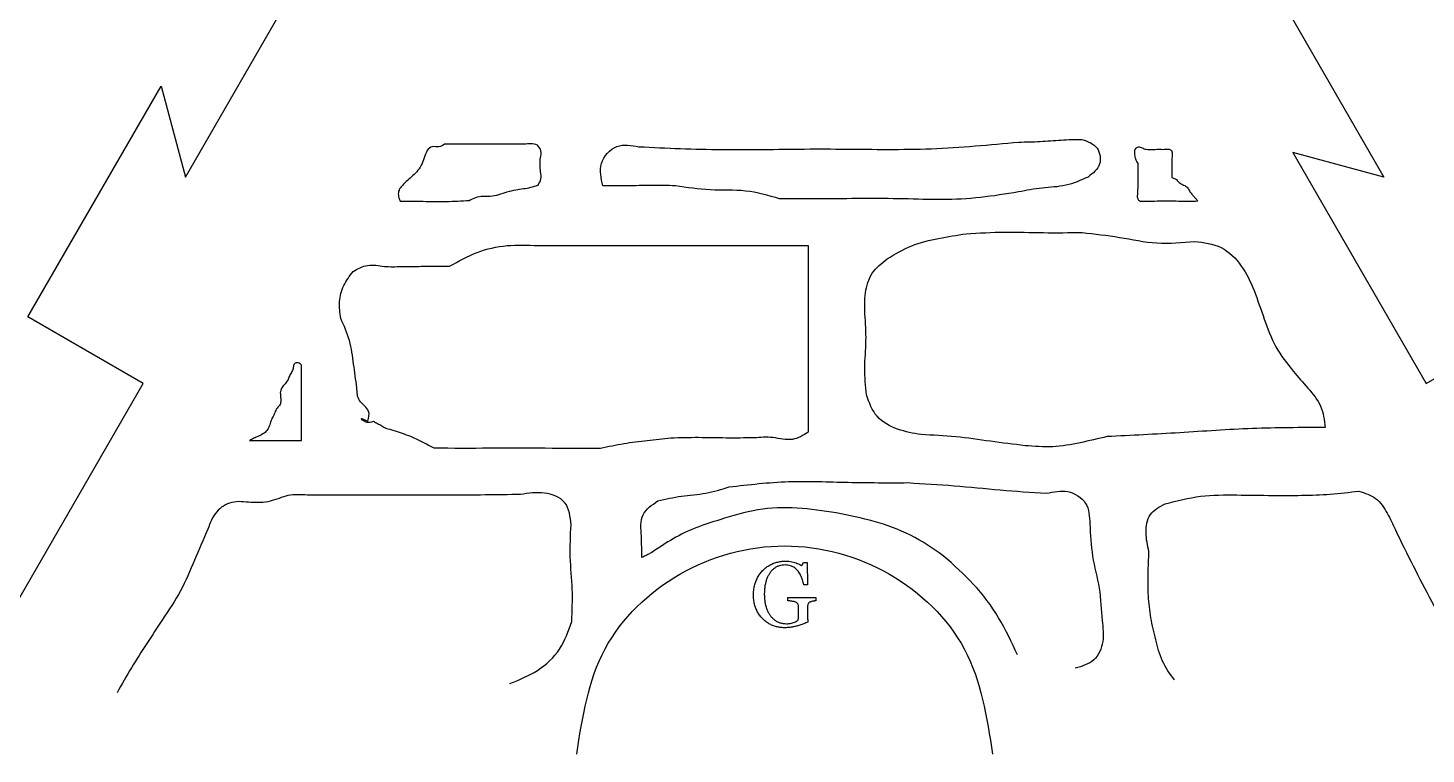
# Model space of a CAD drawing. Extents: x 1 to 437, y 7 to 187.
# Drawn here: x 216 to 284.8, y 7.1 to 42.8 of the extents above; entities that cross this region are included whole.
import ezdxf

# ---------------------------------------------------------------- set-up
doc = ezdxf.new("R2010")
doc.units = 0
doc.layers.add('Base', color=7, linetype='CONTINUOUS')

msp = doc.modelspace()

# ---------------------------------------------------------------- linework, layer by layer
at = {"layer": 'Base', "color": 1}
for p, q in [((223.792709, 35.489313), (230.340261, 46.830007)), ((276.173085, 46.83001), (282.720655, 35.48931)), ((216.046885, 28.620665), (222.594438, 39.961375)), ((222.594438, 39.961375), (223.792709, 35.489313)), ((282.720655, 35.48931), (278.248466, 36.687536)), ((278.248466, 36.687536), (284.796032, 25.346831)), ((221.717325, 25.346831), (216.046885, 28.620665)), ((284.796032, 25.346831), (290.46647, 28.620665)), ((215.169773, 14.006154), (221.717325, 25.346831))]:
    msp.add_line(p, q, dxfattribs=at)
at = {"layer": 'Base', "color": 3}
for p, q in [((244.318734, 35.06125), (244.318734, 35.061315)), ((234.353859, 34.294799), (234.353859, 34.294785)), ((273.574645, 34.294785), (273.574583, 34.294785)), ((233.030951, 23.471972), (233.030951, 23.471859)), ((279.834571, 23.180126), (279.834571, 23.180126)), ((226.944081, 22.541344), (226.944081, 22.541344)), ((246.235056, 16.792365), (246.235056, 16.792365)), ((254.100017, 16.395109), (254.190415, 16.545053)), ((254.190415, 16.545053), (254.366804, 16.545053)), ((254.366804, 16.545053), (254.386644, 15.451442)), ((254.386644, 15.451442), (254.205847, 15.451442)), ((253.420953, 14.666498), (253.420953, 14.827449)), ((253.420953, 14.827449), (254.792376, 14.827449)), ((254.792376, 14.827449), (254.792367, 14.666498)), ((253.943493, 14.15497), (253.943493, 14.326956)), ((254.384457, 14.368838), (254.384457, 14.126324))]:
    msp.add_line(p, q, dxfattribs=at)
for points, knots in [([(241.099591, 37.058443), (240.991661, 37.090167), (240.773972, 37.154152), (240.437394, 37.089217), (240.212699, 37.097794), (240.100685, 37.102069)], [0, 0, 0, 0, 0.332588, 0.670811, 1.007032, 1.007032, 1.007032, 1.007032]), ([(258.310947, 36.843901), (259.030561, 36.848162), (260.46966, 36.856683), (262.623412, 37.009949), (264.056022, 37.141111), (264.77236, 37.206695)], [0, 0, 0, 0, 2.158328, 4.316271, 6.474412, 6.474412, 6.474412, 6.474412]), ([(264.77236, 37.206695), (265.120209, 37.211681), (265.812664, 37.221608), (266.842271, 37.321428), (267.528147, 37.333307), (267.86945, 37.339218)], [0, 0, 0, 0, 1.043254, 2.076777, 3.100489, 3.100489, 3.100489, 3.100489]), ([(267.86945, 37.339218), (268.158955, 37.238277), (268.712219, 37.045372), (268.877182, 36.030904), (268.415609, 35.672855), (268.174639, 35.485932)], [0, 0, 0, 0, 0.863017, 1.64928, 2.508127, 2.508127, 2.508127, 2.508127]), ([(235.678009, 36.798937), (235.627044, 36.677923), (235.525092, 36.435846), (235.411243, 36.053148), (235.246273, 35.845416), (235.163913, 35.741707)], [0, 0, 0, 0, 0.394533, 0.789228, 1.182729, 1.182729, 1.182729, 1.182729]), ([(236.525644, 37.105371), (236.439177, 37.043228), (236.25779, 36.912866), (235.910948, 37.045737), (235.753057, 36.878451), (235.678009, 36.798937)], [0, 0, 0, 0, 0.303938, 0.637589, 0.939847, 0.939847, 0.939847, 0.939847]), ([(240.100685, 37.102069), (239.703461, 37.103681), (238.909011, 37.106905), (237.717326, 37.105209), (236.922871, 37.105317), (236.525644, 37.105371)], [0, 0, 0, 0, 1.191681, 2.383364, 3.575047, 3.575047, 3.575047, 3.575047]), ([(241.228471, 36.084892), (241.230692, 36.198631), (241.235173, 36.428037), (241.328592, 36.786351), (241.174157, 36.969846), (241.099591, 37.058443)], [0, 0, 0, 0, 0.345362, 0.696581, 1.02448, 1.02448, 1.02448, 1.02448]), ([(244.318734, 35.061315), (244.233038, 35.431634), (244.059098, 36.183295), (244.953106, 37.183315), (245.717387, 37.044394), (246.092416, 36.976226)], [0, 0, 0, 0, 1.093736, 2.220023, 3.305158, 3.305158, 3.305158, 3.305158]), ([(246.092416, 36.976226), (247.449053, 36.914197), (250.162804, 36.790118), (254.237136, 36.888727), (256.953059, 36.858842), (258.310947, 36.843901)], [0, 0, 0, 0, 4.072877, 8.147179, 12.221037, 12.221037, 12.221037, 12.221037]), ([(270.479294, 36.824114), (270.515702, 36.880537), (270.589679, 36.995185), (270.803887, 36.950042), (270.91314, 36.890235), (270.968267, 36.860058)], [0, 0, 0, 0, 0.183808, 0.373484, 0.56667, 0.56667, 0.56667, 0.56667]), ([(270.635815, 36.160556), (270.592912, 36.225582), (270.506629, 36.356358), (270.479423, 36.592398), (270.479337, 36.746969), (270.479294, 36.824114)], [0, 0, 0, 0, 0.230574, 0.463719, 0.696015, 0.696015, 0.696015, 0.696015]), ([(270.968267, 36.860058), (271.06565, 36.848203), (271.260849, 36.82444), (271.554319, 36.860709), (271.750438, 36.851428), (271.84838, 36.846794)], [0, 0, 0, 0, 0.293219, 0.587738, 0.88155, 0.88155, 0.88155, 0.88155]), ([(271.84838, 36.846796), (271.900102, 36.849753), (272.003524, 36.855666), (272.166359, 36.872677), (272.251228, 36.807555), (272.293012, 36.775493)], [0, 0, 0, 0, 0.157066, 0.314058, 0.466315, 0.466315, 0.466315, 0.466315]), ([(272.293012, 36.775493), (272.305134, 36.709447), (272.329806, 36.575025), (272.285524, 36.37297), (272.291844, 36.235786), (272.294988, 36.167544)], [0, 0, 0, 0, 0.199494, 0.406029, 0.61047, 0.61047, 0.61047, 0.61047]), ([(241.131702, 35.090835), (241.190682, 35.190731), (241.309832, 35.392536), (241.251522, 35.744406), (241.236155, 35.971392), (241.228471, 36.084892)], [0, 0, 0, 0, 0.337172, 0.681142, 1.025155, 1.025155, 1.025155, 1.025155]), ([(270.628505, 34.735475), (270.632698, 34.893777), (270.641085, 35.210404), (270.634298, 35.685486), (270.635309, 36.002202), (270.635815, 36.160556)], [0, 0, 0, 0, 0.475021, 0.950111, 1.425178, 1.425178, 1.425178, 1.425178]), ([(272.294988, 36.167544), (272.295759, 36.089748), (272.2973, 35.934156), (272.298659, 35.700706), (272.292072, 35.545224), (272.288779, 35.467486)], [0, 0, 0, 0, 0.23341, 0.466818, 0.700205, 0.700205, 0.700205, 0.700205]), ([(235.163913, 35.741707), (235.079556, 35.659297), (234.910779, 35.494414), (234.637894, 35.268563), (234.477082, 35.09587), (234.396765, 35.00962)], [0, 0, 0, 0, 0.353712, 0.707687, 1.060878, 1.060878, 1.060878, 1.060878]), ([(240.038529, 34.860621), (240.161356, 34.879774), (240.407005, 34.91808), (240.7762, 34.976552), (241.013239, 35.052753), (241.131702, 35.090835)], [0, 0, 0, 0, 0.373099, 0.746183, 1.118913, 1.118913, 1.118913, 1.118913]), ([(247.893936, 35.059277), (247.496716, 35.068309), (246.702168, 35.086377), (245.510603, 35.043234), (244.715989, 35.055247), (244.318734, 35.061253)], [0, 0, 0, 0, 1.191724, 2.383774, 3.575517, 3.575517, 3.575517, 3.575517]), ([(268.174639, 35.485932), (267.816678, 35.326237), (267.096412, 35.00491), (265.907685, 34.983733), (265.138879, 34.832565), (264.755162, 34.757116)], [0, 0, 0, 0, 1.16365, 2.341417, 3.514993, 3.514993, 3.514993, 3.514993]), ([(272.288779, 35.467486), (272.369723, 35.438957), (272.534072, 35.381032), (272.689957, 35.163234), (272.852357, 35.100982), (272.932398, 35.070301)], [0, 0, 0, 0, 0.252085, 0.511837, 0.764282, 0.764282, 0.764282, 0.764282]), ([(272.932398, 35.070301), (272.989401, 35.034254), (273.105242, 34.961), (273.170138, 34.762325), (273.259757, 34.661947), (273.304161, 34.612212)], [0, 0, 0, 0, 0.196344, 0.39901, 0.59804, 0.59804, 0.59804, 0.59804]), ([(234.396765, 35.00962), (234.346507, 34.939698), (234.245526, 34.799211), (234.25762, 34.530069), (234.321741, 34.373317), (234.353859, 34.294799)], [0, 0, 0, 0, 0.251807, 0.505935, 0.760985, 0.760985, 0.760985, 0.760985]), ([(237.745713, 34.339018), (237.852612, 34.392364), (238.065875, 34.49879), (238.42138, 34.570905), (238.658911, 34.55179), (238.777856, 34.542218)], [0, 0, 0, 0, 0.35754, 0.713295, 1.070126, 1.070126, 1.070126, 1.070126]), ([(238.777856, 34.542218), (238.921339, 34.562633), (239.209184, 34.603589), (239.610342, 34.77953), (239.895935, 34.833616), (240.038529, 34.860621)], [0, 0, 0, 0, 0.432871, 0.868392, 1.302683, 1.302683, 1.302683, 1.302683]), ([(253.006061, 34.422663), (252.452084, 34.580753), (251.339608, 34.898222), (249.60036, 34.793535), (248.461828, 34.970839), (247.893936, 35.059277)], [0, 0, 0, 0, 1.715873, 3.445751, 5.1673, 5.1673, 5.1673, 5.1673]), ([(259.1086, 34.422776), (258.430541, 34.426798), (257.074408, 34.434844), (255.040259, 34.412559), (253.684123, 34.419295), (253.006061, 34.422663)], [0, 0, 0, 0, 2.03418, 4.068404, 6.102585, 6.102585, 6.102585, 6.102585]), ([(264.755162, 34.757116), (264.133048, 34.654317), (262.889347, 34.448807), (260.997452, 34.351522), (259.738365, 34.399019), (259.1086, 34.422776)], [0, 0, 0, 0, 1.890551, 3.779501, 5.66978, 5.66978, 5.66978, 5.66978]), ([(270.741552, 34.285051), (270.698592, 34.321586), (270.611665, 34.39551), (270.611158, 34.572396), (270.622702, 34.680918), (270.628505, 34.735475)], [0, 0, 0, 0, 0.161365, 0.326504, 0.493458, 0.493458, 0.493458, 0.493458]), ([(273.304161, 34.612212), (273.335501, 34.578032), (273.398183, 34.509672), (273.492688, 34.407333), (273.547331, 34.332294), (273.574645, 34.294785)], [0, 0, 0, 0, 0.139154, 0.278309, 0.417387, 0.417387, 0.417387, 0.417387]), ([(234.353859, 34.294785), (234.730838, 34.296617), (235.484833, 34.300282), (236.616117, 34.276854), (237.36922, 34.318299), (237.745713, 34.339018)], [0, 0, 0, 0, 1.131003, 2.262115, 3.392877, 3.392877, 3.392877, 3.392877]), ([(273.574583, 34.294785), (273.259796, 34.2944), (272.630219, 34.293629), (271.685837, 34.298599), (271.056312, 34.289565), (270.741552, 34.285048)], [0, 0, 0, 0, 0.944366, 1.888738, 2.83309, 2.83309, 2.83309, 2.83309]), ([(258.304476, 31.470088), (258.695816, 31.705572), (259.481032, 32.178067), (260.827719, 32.484954), (261.726925, 32.631949), (262.176119, 32.70538)], [0, 0, 0, 0, 1.361604, 2.732031, 4.099969, 4.099969, 4.099969, 4.099969]), ([(262.176119, 32.70538), (262.809836, 32.740946), (264.077737, 32.812104), (265.981673, 32.740379), (267.250994, 32.75524), (267.885514, 32.762668)], [0, 0, 0, 0, 1.903065, 3.807528, 5.711146, 5.711146, 5.711146, 5.711146]), ([(267.885514, 32.762668), (268.499826, 32.694174), (269.729324, 32.557089), (271.555951, 32.156624), (272.794292, 32.271352), (273.411953, 32.328577)], [0, 0, 0, 0, 1.855751, 3.714141, 5.563492, 5.563492, 5.563492, 5.563492]), ([(273.411953, 32.328577), (273.867379, 32.274128), (274.779981, 32.16502), (275.792155, 31.14803), (276.161543, 30.326371), (276.347143, 29.913525)], [0, 0, 0, 0, 1.341378, 2.687913, 4.047733, 4.047733, 4.047733, 4.047733]), ([(236.781295, 31.100916), (237.221852, 31.351846), (238.102311, 31.853334), (239.60862, 32.182983), (240.619535, 32.141737), (241.125708, 32.121084)], [0, 0, 0, 0, 1.5148, 3.02735, 4.544183, 4.544183, 4.544183, 4.544183]), ([(241.125708, 32.121084), (242.601829, 32.121624), (245.554189, 32.122704), (249.982772, 32.123697), (252.935235, 32.123272), (254.411457, 32.12306)], [0, 0, 0, 0, 4.428362, 8.857081, 13.28575, 13.28575, 13.28575, 13.28575]), ([(254.411457, 32.12306), (254.411836, 31.103996), (254.412593, 29.065869), (254.408481, 26.008677), (254.414266, 23.970557), (254.417158, 22.951498)], [0, 0, 0, 0, 3.057191, 6.114382, 9.171569, 9.171569, 9.171569, 9.171569]), ([(232.034489, 30.844593), (232.268044, 30.976434), (232.749606, 31.248274), (233.576534, 31.065842), (234.121688, 31.082648), (234.392924, 31.09101)], [0, 0, 0, 0, 0.77773, 1.603584, 2.421352, 2.421352, 2.421352, 2.421352]), ([(234.392924, 31.09101), (234.658302, 31.093093), (235.189059, 31.097259), (235.985162, 31.110583), (236.515921, 31.104138), (236.781295, 31.100916)], [0, 0, 0, 0, 0.796163, 1.592334, 2.38847, 2.38847, 2.38847, 2.38847]), ([(257.201583, 28.759744), (257.192432, 29.103819), (257.174237, 29.787927), (257.481667, 30.824136), (258.030072, 31.254665), (258.304476, 31.470088)], [0, 0, 0, 0, 1.034588, 2.057021, 3.080956, 3.080956, 3.080956, 3.080956]), ([(231.429574, 28.541332), (231.392026, 28.81657), (231.317653, 29.361737), (231.534929, 30.184656), (231.866901, 30.623203), (232.034489, 30.844593)], [0, 0, 0, 0, 0.828102, 1.640237, 2.468198, 2.468198, 2.468198, 2.468198]), ([(276.347143, 29.913525), (276.51189, 29.447115), (276.841084, 28.515146), (277.344827, 27.103237), (277.96276, 26.322716), (278.27147, 25.93278)], [0, 0, 0, 0, 1.486919, 2.971127, 4.452866, 4.452866, 4.452866, 4.452866]), ([(232.220248, 25.137506), (232.167484, 25.52408), (232.06196, 26.297194), (231.905745, 27.466406), (231.588122, 28.18342), (231.429574, 28.541332)], [0, 0, 0, 0, 1.172222, 2.344347, 3.512584, 3.512584, 3.512584, 3.512584]), ([(257.276019, 24.778576), (257.235627, 25.219827), (257.15471, 26.103784), (257.294197, 27.431452), (257.232439, 28.317191), (257.201583, 28.759744)], [0, 0, 0, 0, 1.326309, 2.656998, 3.985784, 3.985784, 3.985784, 3.985784]), ([(229.093138, 26.132904), (229.075905, 26.063858), (229.040804, 25.923228), (228.907182, 25.748312), (228.861665, 25.609442), (228.839028, 25.540379)], [0, 0, 0, 0, 0.211413, 0.430594, 0.647439, 0.647439, 0.647439, 0.647439]), ([(229.499177, 26.246245), (229.452074, 26.29403), (229.357214, 26.390263), (229.118499, 26.337552), (229.101459, 26.200049), (229.093138, 26.132904)], [0, 0, 0, 0, 0.192744, 0.388158, 0.574646, 0.574646, 0.574646, 0.574646]), ([(229.499177, 22.541344), (229.499144, 22.953001), (229.499078, 23.776311), (229.49931, 25.011278), (229.499221, 25.834588), (229.499177, 26.246245)], [0, 0, 0, 0, 1.234969, 2.469932, 3.7049, 3.7049, 3.7049, 3.7049]), ([(228.839028, 25.540379), (228.79212, 25.468186), (228.697887, 25.323157), (228.498449, 25.143007), (228.468567, 24.968522), (228.453809, 24.882349)], [0, 0, 0, 0, 0.258872, 0.520049, 0.774894, 0.774894, 0.774894, 0.774894]), ([(278.27147, 25.93278), (278.50873, 25.662256), (278.983822, 25.120555), (279.708322, 24.270874), (279.792793, 23.541077), (279.834571, 23.180126)], [0, 0, 0, 0, 1.086689, 2.175994, 3.241981, 3.241981, 3.241981, 3.241981]), ([(228.453809, 24.882349), (228.459518, 24.813375), (228.470937, 24.675399), (228.496515, 24.464773), (228.446979, 24.333371), (228.422338, 24.268008)], [0, 0, 0, 0, 0.20848, 0.417036, 0.623457, 0.623457, 0.623457, 0.623457]), ([(232.764178, 23.488764), (232.806107, 23.661074), (232.908375, 24.081353), (232.241766, 24.443059), (232.227197, 24.913244), (232.220248, 25.137506)], [0, 0, 0, 0, 0.487128, 1.188148, 1.827422, 1.827422, 1.827422, 1.827422]), ([(259.972178, 22.831948), (259.581267, 22.898532), (258.802516, 23.031177), (257.692715, 23.63873), (257.414459, 24.39988), (257.276019, 24.778576)], [0, 0, 0, 0, 1.194443, 2.379505, 3.552921, 3.552921, 3.552921, 3.552921]), ([(228.422338, 24.268008), (228.361775, 24.208333), (228.239568, 24.087918), (228.170131, 23.83786), (228.083698, 23.691965), (228.040644, 23.619292)], [0, 0, 0, 0, 0.250648, 0.505774, 0.75899, 0.75899, 0.75899, 0.75899]), ([(228.040644, 23.619292), (228.009561, 23.539757), (227.947358, 23.380594), (227.882357, 23.12704), (227.765711, 22.99866), (227.707627, 22.934734)], [0, 0, 0, 0, 0.256926, 0.514151, 0.76927, 0.76927, 0.76927, 0.76927]), ([(233.030951, 23.471859), (232.901113, 23.432198), (232.695593, 23.369418), (232.310644, 23.704009), (232.594968, 23.569088), (232.764178, 23.488792)], [0, 0, 0, 0, 0.407232, 0.644609, 0.99354, 0.99354, 0.99354, 0.99354]), ([(233.652356, 23.134491), (233.582771, 23.171045), (233.443584, 23.244163), (233.241236, 23.365375), (233.101025, 23.43645), (233.030951, 23.471972)], [0, 0, 0, 0, 0.235772, 0.471603, 0.707221, 0.707221, 0.707221, 0.707221]), ([(227.707627, 22.934734), (227.63902, 22.887607), (227.501448, 22.793108), (227.265986, 22.706562), (227.106355, 22.625553), (227.010031, 22.576441), (226.976905, 22.559161), (226.955023, 22.547283), (226.944081, 22.541344)], [0, 0, 0, 0, 0.248694, 0.498684, 0.748317, 0.785703, 0.823049, 0.860398, 0.860398, 0.860398, 0.860398]), ([(236.014779, 22.158171), (235.76452, 22.29628), (235.265249, 22.571808), (234.473514, 22.900174), (233.926177, 23.056356), (233.652356, 23.134491)], [0, 0, 0, 0, 0.857139, 1.710001, 2.56381, 2.56381, 2.56381, 2.56381]), ([(254.417158, 22.951498), (254.162856, 22.794914), (253.624806, 22.463616), (252.68667, 22.74253), (252.06019, 22.695966), (251.751217, 22.673001)], [0, 0, 0, 0, 0.857907, 1.815149, 2.746666, 2.746666, 2.746666, 2.746666]), ([(265.076802, 22.288022), (264.510212, 22.356551), (263.377078, 22.493603), (261.683395, 22.754843), (260.542487, 22.806251), (259.972178, 22.831948)], [0, 0, 0, 0, 1.712352, 3.424568, 5.135916, 5.135916, 5.135916, 5.135916]), ([(269.113316, 22.734864), (268.671466, 22.630459), (267.788858, 22.421906), (266.439039, 22.180815), (265.530997, 22.252277), (265.076802, 22.288022)], [0, 0, 0, 0, 1.363605, 2.723835, 4.08511, 4.08511, 4.08511, 4.08511]), ([(279.834571, 23.180126), (278.641757, 23.177532), (276.255604, 23.172344), (272.686336, 22.90658), (270.304067, 22.79209), (269.113316, 22.734864)], [0, 0, 0, 0, 3.577228, 7.156027, 10.732526, 10.732526, 10.732526, 10.732526]), ([(226.944081, 22.541344), (227.22798, 22.541366), (227.79578, 22.541409), (228.647478, 22.541234), (229.215277, 22.541307), (229.499177, 22.541344)], [0, 0, 0, 0, 0.851699, 1.703397, 2.555096, 2.555096, 2.555096, 2.555096]), ([(244.20495, 22.146882), (243.295293, 22.151835), (241.475439, 22.161744), (238.745366, 22.157309), (236.924969, 22.157884), (236.014779, 22.158171)], [0, 0, 0, 0, 2.729002, 5.459624, 8.190196, 8.190196, 8.190196, 8.190196]), ([(247.661368, 22.658918), (247.274865, 22.617255), (246.502058, 22.533952), (245.343182, 22.398503), (244.584214, 22.230723), (244.20495, 22.146882)], [0, 0, 0, 0, 1.16645, 2.332302, 3.496802, 3.496802, 3.496802, 3.496802]), ([(251.751217, 22.673001), (251.296495, 22.666751), (250.386867, 22.654249), (249.023591, 22.69563), (248.115063, 22.671126), (247.661368, 22.65889)], [0, 0, 0, 0, 1.364174, 2.728899, 4.090207, 4.090207, 4.090207, 4.090207]), ([(242.752908, 18.395951), (242.713083, 18.802856), (242.63441, 19.60668), (241.401253, 20.067729), (240.654917, 19.949846), (240.270352, 19.889104)], [0, 0, 0, 0, 1.134413, 2.240984, 3.41728, 3.41728, 3.41728, 3.41728]), ([(247.019558, 19.571746), (247.40708, 19.661801), (248.183235, 19.842171), (249.381909, 19.907681), (250.144147, 20.145153), (250.524473, 20.263642)], [0, 0, 0, 0, 1.192087, 2.387588, 3.57812, 3.57812, 3.57812, 3.57812]), ([(250.524473, 20.263642), (251.497393, 20.375738), (253.444817, 20.600115), (256.384046, 20.464664), (258.341583, 20.468957), (259.320089, 20.471103)], [0, 0, 0, 0, 2.933072, 5.87092, 8.8072, 8.8072, 8.8072, 8.8072]), ([(259.320089, 20.471103), (260.077444, 20.426722), (261.592256, 20.337954), (263.856627, 20.105162), (265.370297, 19.999824), (266.127095, 19.947158)], [0, 0, 0, 0, 2.275694, 4.551694, 6.827468, 6.827468, 6.827468, 6.827468]), ([(266.127095, 19.947158), (266.476399, 20.023744), (267.175245, 20.176968), (268.212011, 19.534983), (268.249476, 18.806701), (268.268021, 18.446215)], [0, 0, 0, 0, 1.050482, 2.101677, 3.131975, 3.131975, 3.131975, 3.131975]), ([(277.268923, 19.845473), (277.739184, 19.84372), (278.679675, 19.840216), (280.090684, 19.891639), (281.025242, 19.99951), (281.492492, 20.053442)], [0, 0, 0, 0, 1.410847, 2.821602, 4.232175, 4.232175, 4.232175, 4.232175]), ([(281.492492, 20.053442), (281.788014, 19.962454), (282.384219, 19.778887), (282.910325, 18.976906), (283.161958, 18.42473), (283.288006, 18.148132)], [0, 0, 0, 0, 0.900428, 1.816582, 2.736127, 2.736127, 2.736127, 2.736127]), ([(227.008645, 19.492808), (226.689412, 19.531515), (226.076078, 19.605881), (225.221167, 19.073536), (225.00686, 18.492419), (224.89486, 18.188716)], [0, 0, 0, 0, 0.943418, 1.812564, 2.764076, 2.764076, 2.764076, 2.764076]), ([(229.776731, 19.862491), (229.45767, 19.880247), (228.825516, 19.915428), (227.957804, 19.482213), (227.327024, 19.489254), (227.008645, 19.492808)], [0, 0, 0, 0, 0.94349, 1.869332, 2.812888, 2.812888, 2.812888, 2.812888]), ([(240.270352, 19.889104), (239.104959, 19.872827), (236.773347, 19.84026), (233.27536, 19.865584), (230.942898, 19.863578), (229.776731, 19.862576)], [0, 0, 0, 0, 3.496417, 6.99531, 10.493821, 10.493821, 10.493821, 10.493821]), ([(246.235056, 16.792365), (246.231863, 17.135136), (246.22547, 17.821498), (246.118368, 18.959691), (246.725031, 19.371713), (247.019558, 19.571746)], [0, 0, 0, 0, 1.050259, 2.103023, 3.096402, 3.096402, 3.096402, 3.096402]), ([(255.796579, 18.984554), (255.15785, 19.084146), (253.881476, 19.28316), (251.922769, 19.220507), (250.685626, 18.83851), (250.067005, 18.647496)], [0, 0, 0, 0, 1.938357, 3.873426, 5.808807, 5.808807, 5.808807, 5.808807]), ([(271.171583, 17.088754), (271.102678, 17.388977), (270.966171, 17.983747), (271.122722, 18.988413), (271.689982, 19.283419), (271.971866, 19.430014)], [0, 0, 0, 0, 0.932386, 1.847151, 2.750722, 2.750722, 2.750722, 2.750722]), ([(271.971866, 19.430014), (272.546942, 19.579161), (273.699289, 19.878026), (275.48975, 19.868775), (276.675836, 19.85324), (277.268923, 19.845473)], [0, 0, 0, 0, 1.774626, 3.556021, 5.33768, 5.33768, 5.33768, 5.33768]), ([(250.067005, 18.647496), (249.671501, 18.524693), (248.88127, 18.279329), (247.757573, 17.740258), (247.071794, 17.277933), (246.728722, 17.046647)], [0, 0, 0, 0, 1.241393, 2.480347, 3.720619, 3.720619, 3.720619, 3.720619]), ([(261.05765, 16.880559), (260.532011, 17.242234), (259.481478, 17.965074), (257.665422, 18.605251), (256.420105, 18.858002), (255.796579, 18.984554)], [0, 0, 0, 0, 1.906787, 3.81088, 5.720289, 5.720289, 5.720289, 5.720289]), ([(224.89486, 18.188716), (224.674611, 17.680992), (224.234256, 16.665875), (223.59419, 15.127211), (222.970132, 14.209872), (222.658232, 13.751392)], [0, 0, 0, 0, 1.661512, 3.321942, 4.980999, 4.980999, 4.980999, 4.980999]), ([(242.786589, 13.650752), (242.808649, 14.178054), (242.852822, 15.233871), (242.673104, 16.812183), (242.72632, 17.86828), (242.752908, 18.395951)], [0, 0, 0, 0, 1.581235, 3.166102, 4.748705, 4.748705, 4.748705, 4.748705]), ([(268.268021, 18.446215), (268.291866, 17.914043), (268.339771, 16.844883), (268.7756, 15.293056), (268.834389, 14.222383), (268.863719, 13.688231)], [0, 0, 0, 0, 1.593383, 3.201187, 4.801894, 4.801894, 4.801894, 4.801894]), ([(283.288006, 18.148132), (283.574091, 17.559986), (284.146274, 16.383666), (285.076206, 14.655778), (285.65545, 13.483084), (285.945044, 12.896795)], [0, 0, 0, 0, 1.961906, 3.923905, 5.885517, 5.885517, 5.885517, 5.885517]), ([(246.728722, 17.046647), (246.674978, 17.016286), (246.567491, 16.955565), (246.403137, 16.870105), (246.291083, 16.818278), (246.235056, 16.792365)], [0, 0, 0, 0, 0.185177, 0.370349, 0.555518, 0.555518, 0.555518, 0.555518]), ([(254.395467, 13.616998), (254.330716, 13.589045), (254.202851, 13.533847), (254.007482, 13.466585), (253.813321, 13.412244), (253.620418, 13.372669), (253.429473, 13.349108), (253.236882, 13.340232), (253.042673, 13.351604), (252.848489, 13.389603), (252.66118, 13.452109), (252.483857, 13.537165), (252.32064, 13.644662), (252.173172, 13.773608), (252.042642, 13.923832), (251.931211, 14.095444), (251.839109, 14.28571), (251.770036, 14.494242), (251.729412, 14.719799), (251.71671, 14.953096), (251.729185, 15.185427), (251.76835, 15.408082), (251.834042, 15.617958), (251.92356, 15.81315), (252.035603, 15.991713), (252.168501, 16.149753), (252.318606, 16.288168), (252.486929, 16.403282), (252.671483, 16.495648), (252.869478, 16.563825), (253.078314, 16.604826), (253.277238, 16.616515), (253.457399, 16.609154), (253.612036, 16.588854), (253.751647, 16.552572), (253.877694, 16.505944), (253.993936, 16.455378), (254.065296, 16.414835), (254.100017, 16.395109)], [0, 0, 0, 0, 0.211518, 0.417686, 0.619296, 0.816043, 1.007844, 1.195909, 1.393763, 1.589935, 1.787721, 1.984622, 2.178271, 2.372207, 2.570519, 2.773345, 2.984275, 3.20305, 3.430237, 3.669737, 3.902468, 4.126793, 4.346144, 4.560399, 4.769302, 4.976586, 5.17808, 5.380002, 5.586252, 5.795429, 6.006301, 6.222682, 6.391625, 6.546699, 6.689622, 6.8233, 6.949638, 7.069362, 7.069362, 7.069362, 7.069362]), ([(264.705617, 12.011774), (264.416763, 12.631301), (263.838905, 13.870678), (262.59549, 15.522984), (261.570268, 16.428029), (261.05765, 16.880559)], [0, 0, 0, 0, 2.047181, 4.095428, 6.143737, 6.143737, 6.143737, 6.143737]), ([(271.257821, 13.826943), (271.212985, 14.18754), (271.123295, 14.908877), (271.122712, 16.000384), (271.155292, 16.725946), (271.171583, 17.088754)], [0, 0, 0, 0, 1.089149, 2.178724, 3.268462, 3.268462, 3.268462, 3.268462]), ([(254.205847, 15.451442), (254.195091, 15.491518), (254.17356, 15.571742), (254.134869, 15.690403), (254.092655, 15.807451), (254.043568, 15.920278), (253.984364, 16.025439), (253.917079, 16.122587), (253.839789, 16.209869), (253.750887, 16.284245), (253.651802, 16.34674), (253.539752, 16.393599), (253.413968, 16.420592), (253.275006, 16.429043), (253.1303, 16.419491), (252.987951, 16.387647), (252.856845, 16.333699), (252.737201, 16.258044), (252.628816, 16.161337), (252.533148, 16.045098), (252.44883, 15.910986), (252.38017, 15.757186), (252.325417, 15.584828), (252.285425, 15.395511), (252.26173, 15.191093), (252.254185, 14.985112), (252.261706, 14.784605), (252.285551, 14.596788), (252.324954, 14.41786), (252.379247, 14.250403), (252.448638, 14.097272), (252.533533, 13.95997), (252.631715, 13.837304), (252.747194, 13.733287), (252.876942, 13.648239), (253.020982, 13.584885), (253.178496, 13.547451), (253.329738, 13.536942), (253.467494, 13.543914), (253.586412, 13.563366), (253.694924, 13.596312), (253.788723, 13.636046), (253.866268, 13.676119), (253.905906, 13.709924), (253.923622, 13.725032)], [0, 0, 0, 0, 0.124462, 0.249152, 0.374286, 0.497678, 0.617781, 0.735737, 0.851629, 0.966384, 1.082318, 1.20186, 1.328729, 1.466349, 1.618371, 1.76234, 1.902005, 2.041554, 2.184992, 2.3359, 2.49176, 2.658837, 2.839731, 3.03338, 3.238401, 3.456344, 3.651145, 3.839713, 4.023531, 4.200009, 4.366912, 4.52659, 4.683149, 4.836654, 4.99083, 5.14672, 5.306262, 5.474054, 5.599782, 5.719397, 5.834627, 5.93893, 6.025126, 6.094784, 6.094784, 6.094784, 6.094784]), ([(253.943493, 14.326956), (253.943011, 14.346799), (253.94208, 14.385123), (253.933278, 14.440192), (253.920201, 14.490858), (253.89743, 14.536327), (253.860582, 14.572629), (253.812593, 14.597628), (253.756339, 14.618225), (253.690111, 14.63437), (253.616372, 14.645989), (253.543098, 14.654846), (253.47808, 14.662233), (253.438642, 14.665138), (253.420953, 14.666441)], [0, 0, 0, 0, 0.059484, 0.114884, 0.166908, 0.216064, 0.265435, 0.319231, 0.377133, 0.444959, 0.523316, 0.600969, 0.666386, 0.719592, 0.719592, 0.719592, 0.719592]), ([(254.792367, 14.666498), (254.779256, 14.664767), (254.750313, 14.660947), (254.702918, 14.653898), (254.649898, 14.645907), (254.59645, 14.635909), (254.548072, 14.622421), (254.504115, 14.605598), (254.465646, 14.581612), (254.433295, 14.549724), (254.41039, 14.511138), (254.395426, 14.467656), (254.386012, 14.419749), (254.384988, 14.386238), (254.384457, 14.368838)], [0, 0, 0, 0, 0.039674, 0.087581, 0.143742, 0.200547, 0.250565, 0.294255, 0.341317, 0.385501, 0.429214, 0.474621, 0.52291, 0.57506, 0.57506, 0.57506, 0.57506]), ([(222.658232, 13.751392), (222.402936, 13.355779), (221.892347, 12.564558), (221.119259, 11.381675), (220.658797, 10.559958), (220.428586, 10.149136)], [0, 0, 0, 0, 1.412619, 2.825218, 4.23757, 4.23757, 4.23757, 4.23757]), ([(253.923622, 13.725032), (253.927184, 13.750562), (253.934313, 13.801656), (253.940451, 13.878945), (253.942642, 13.955298), (253.942998, 14.027907), (253.943439, 14.09405), (253.943476, 14.135534), (253.943493, 14.15497)], [0, 0, 0, 0, 0.077317, 0.154743, 0.232441, 0.306423, 0.37257, 0.430876, 0.430876, 0.430876, 0.430876]), ([(254.384457, 14.126324), (254.384513, 14.073896), (254.38461, 13.981777), (254.385562, 13.862702), (254.387245, 13.776695), (254.389956, 13.713502), (254.392364, 13.662784), (254.394486, 13.631448), (254.395464, 13.616998)], [0, 0, 0, 0, 0.157283, 0.276358, 0.357235, 0.415334, 0.466107, 0.509555, 0.509555, 0.509555, 0.509555]), ([(272.424604, 10.77931), (272.207192, 11.076322), (271.770451, 11.672966), (271.507002, 12.75675), (271.340847, 13.470359), (271.257821, 13.826943)], [0, 0, 0, 0, 1.0933, 2.196238, 3.297815, 3.297815, 3.297815, 3.297815]), ([(239.745878, 10.599252), (240.210828, 10.787194), (241.142435, 11.163769), (242.29394, 12.219972), (242.623019, 13.175702), (242.786589, 13.650752)], [0, 0, 0, 0, 1.500796, 3.0071, 4.49576, 4.49576, 4.49576, 4.49576]), ([(268.863719, 13.688231), (268.908675, 13.350135), (268.998062, 12.677898), (268.555715, 11.640142), (267.882941, 11.44982), (267.54891, 11.355325)], [0, 0, 0, 0, 1.021079, 2.030216, 3.025313, 3.025313, 3.025313, 3.025313])]:
    msp.add_open_spline(points, degree=3, knots=knots, dxfattribs=at)
at = {"layer": 'Base', "color": 5}
msp.add_open_spline([(243.030228, 7.137627), (243.31151, 8.940382), (243.86573, 12.492423), (247.934038, 16.402918), (253.256703, 17.85187), (258.579362, 16.402912), (262.647641, 12.492417), (263.20186, 8.940381), (263.483141, 7.137627)], degree=3, knots=[0, 0, 0, 0, 5.346992, 10.535399, 15.882409, 21.229376, 26.417771, 31.764762, 31.764762, 31.764762, 31.764762], dxfattribs=at)

doc.saveas('drawing.dxf')
